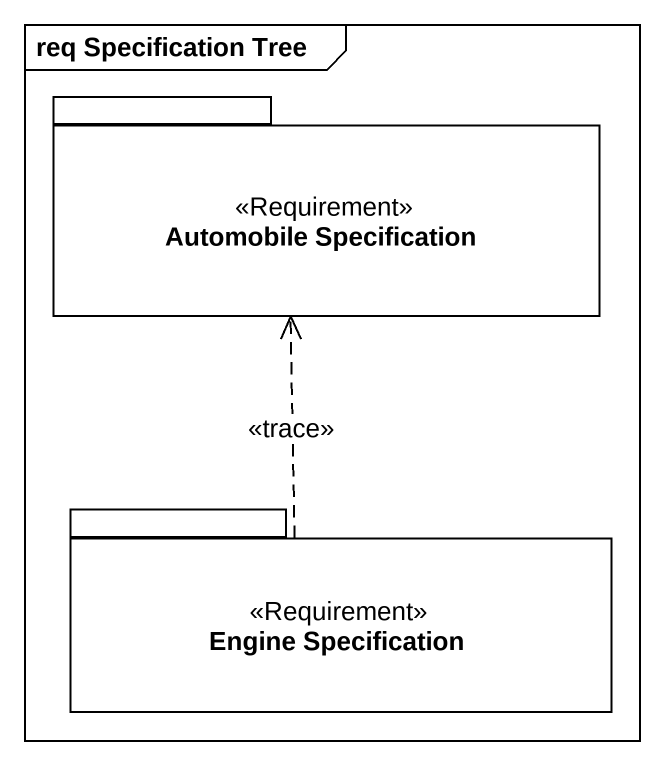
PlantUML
@startuml
mainframe req Specification Tree
package "Automobile Specification" as Automobile_Specification <<Requirement>> {
}
package "Engine Specification" as Engine_Specification <<Requirement>> {
}
Engine_Specification .up.> Automobile_Specification : <<trace>>
@enduml
